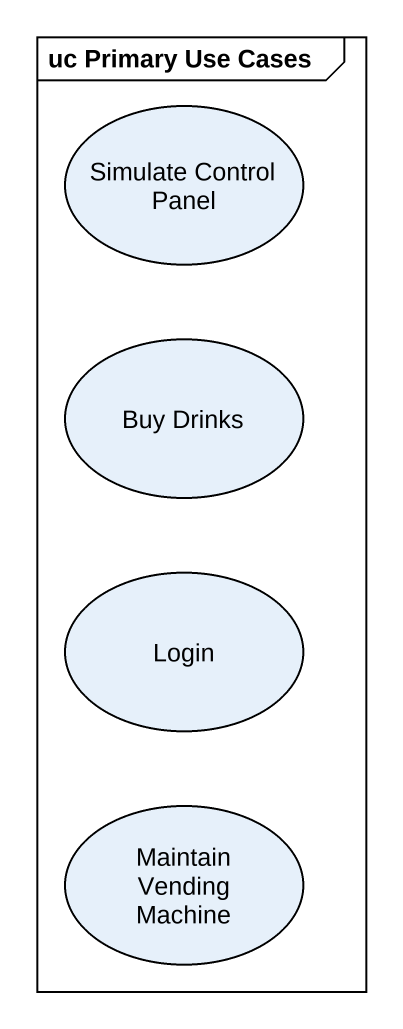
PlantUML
@startuml
mainframe uc Primary Use Cases
usecase "Simulate Control Panel" as Simulate_Control_Panel
usecase "Buy Drinks" as Buy_Drinks
usecase Login
usecase "Maintain Vending Machine" as Maintain_Vending_Machine
@enduml
